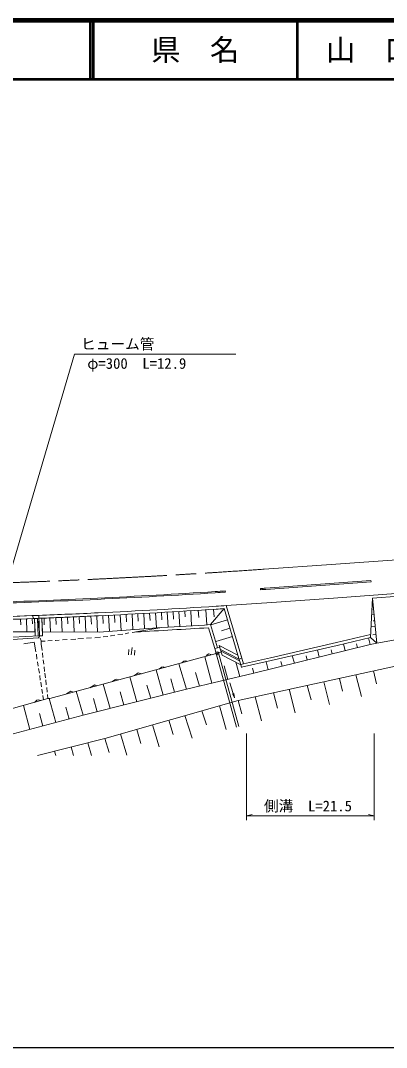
# Model space of a CAD drawing. Units: millimetres, scale not verified. Extents: x 40000 to 680000, y 20000 to 380000.
# Drawn here: x 285881 to 348183, y 205000 to 380000 of the extents above; entities that cross this region are included whole.
import ezdxf
from ezdxf.enums import TextEntityAlignment as Align

# ---------------------------------------------------------------- set-up
doc = ezdxf.new("R2010")
doc.units = ezdxf.units.MM
doc.header["$LTSCALE"] = 1000
doc.header["$PDMODE"] = 32
doc.header["$PDSIZE"] = 500
doc.linetypes.add('CHAIN', pattern=[18.5, 12, -1.5, 3.5, -1.5])
for name, color, linetype, lineweight in [('M-BGD', 7, 'Continuous', 13), ('M-BMK', 2, 'CHAIN', 13), ('M-STR-HTXT', 7, 'Continuous', 13), ('M-TTL', 2, 'Continuous', 140), ('M-TTL-BAND', 7, 'Continuous', 25), ('M-TTL-LINE', 7, 'Continuous', 50)]:
    doc.layers.add(name, color=color, linetype=linetype, lineweight=lineweight)
doc.layers.add('M-TTL-TXT', color=7, linetype='Continuous')
doc.styles.add('ＭＳ ゴシック', font='')
doc.styles.get('ＭＳ ゴシック').set_extended_font_data('MS Gothic')

msp = doc.modelspace()

# ---------------------------------------------------------------- linework, layer by layer
at = {"layer": 'M-BGD'}
for p, q in [((327611, 283269), (345545, 284551)), ((327625, 283070), (345564, 284352)), ((345545, 284551), (345559, 284352)), ((345545, 284551), (345559, 284352)), ((345545, 284551), (345559, 284352)), ((320750, 282598), (320736, 282797)), ((320750, 282598), (320736, 282797)), ((326723, 283206), (326737, 283006)), ((326723, 283206), (326737, 283006)), ((339161, 281588), (364256, 283382)), ((345825, 281563), (350315, 281884)), ((320900, 280303), (323568, 271338)), ((320900, 280303), (323854, 270379)), ((327789, 280775), (339161, 281588)), ((345451, 274852), (345825, 281563)), ((345825, 281563), (346543, 273910)), ((288006, 278091), (287986, 278591)), ((288006, 278091), (287986, 278591)), ((288986, 278629), (289123, 275120)), ((288986, 278629), (289005, 278130)), ((292878, 278288), (292983, 275812)), ((293877, 278330), (293917, 277171)), ((294876, 278374), (294989, 275802)), ((295875, 278418), (295916, 277259)), ((296874, 278464), (296996, 275793)), ((297873, 278510), (297956, 277132)), ((298872, 278557), (299003, 275792)), ((299871, 278604), (299955, 277226)), ((300870, 278653), (301004, 275908)), ((301869, 278702), (301937, 277432)), ((302868, 278752), (303004, 276053)), ((303866, 278803), (303935, 277533)), ((304865, 278855), (305004, 276197)), ((305864, 278908), (305933, 277638)), ((306862, 278962), (307004, 276342)), ((307861, 279016), (307931, 277746)), ((308859, 279071), (309003, 276487)), ((309858, 279127), (309929, 277857)), ((310856, 279184), (311003, 276615)), ((311855, 279242), (311927, 277971)), ((312853, 279300), (313004, 276731)), ((313851, 279359), (313908, 278408)), ((314850, 279419), (315005, 276851)), ((316147, 279499), (316224, 278248)), ((317445, 279580), (317606, 277012)), ((318248, 277052), (320535, 279778)), ((318742, 279662), (318822, 278411)), ((320535, 279778), (322891, 271861)), ((346084, 278808), (345673, 278844)), ((346002, 279680), (345870, 279688)), ((285883, 278012), (285907, 277011)), ((286883, 278049), (286965, 275841)), ((287882, 278086), (287893, 277167)), ((288266, 278101), (288355, 275834)), ((288266, 278101), (288384, 275091)), ((288765, 278120), (288883, 275111)), ((288888, 277636), (288931, 276490)), ((288931, 276490), (288998, 276784)), ((289596, 275828), (289505, 278150)), ((289623, 275140), (289505, 278150)), ((289881, 278164), (289919, 277005)), ((290880, 278205), (290977, 275821)), ((291879, 278246), (291918, 277086)), ((299261, 275782), (309951, 276555)), ((309951, 276555), (305530, 275813)), ((317883, 276528), (318935, 272992)), ((318248, 277052), (319418, 273123)), ((318248, 277052), (319418, 273123)), ((321105, 277861), (318260, 277014)), ((346285, 276669), (345555, 276720)), ((346188, 277701), (345941, 277723)), ((283913, 275855), (288355, 275834)), ((289123, 275120), (284440, 274936)), ((288961, 274784), (284475, 274511)), ((289127, 275027), (288961, 274784)), ((289623, 275140), (289123, 275120)), ((289596, 275828), (299261, 275782)), ((297962, 274798), (297128, 274739)), ((299470, 274908), (298539, 274830)), ((300756, 275028), (299922, 274969)), ((301285, 275141), (301181, 275149)), ((301954, 275243), (301285, 275141)), ((303276, 275411), (302442, 275352)), ((304315, 275631), (303699, 275510)), ((305703, 275825), (304895, 275700)), ((321952, 275015), (319107, 274168)), ((321529, 276438), (320106, 276014)), ((339703, 274004), (345480, 275373)), ((339817, 273517), (345451, 274852)), ((345144, 274780), (345399, 273664)), ((346543, 273910), (345451, 274852)), ((346407, 275369), (345889, 275295)), ((288197, 274074), (286426, 273779)), ((288197, 274074), (288485, 272400)), ((289219, 274732), (289388, 274313)), ((289388, 274313), (289374, 273731)), ((289374, 273731), (289557, 272663)), ((290100, 274230), (289386, 274218)), ((291288, 274329), (290552, 274294)), ((291841, 274379), (291800, 274344)), ((292448, 274396), (291841, 274379)), ((292464, 274433), (292448, 274396)), ((293823, 274504), (293023, 274475)), ((295266, 274600), (294432, 274541)), ((296612, 274675), (295645, 274627)), ((304891, 273185), (304738, 271889)), ((318935, 272992), (319418, 273123)), ((319418, 273123), (319804, 273227)), ((322891, 271861), (319722, 273501)), ((319722, 273501), (319804, 273227)), ((319722, 273501), (320061, 272364)), ((322891, 271861), (319722, 273501)), ((345399, 273664), (325600, 268766)), ((328459, 271404), (339703, 274004)), ((328459, 271404), (339703, 274004)), ((328570, 270916), (339817, 273517)), ((340857, 273764), (341130, 272601)), ((343073, 273764), (343237, 273125)), ((346543, 273910), (345399, 273664)), ((346543, 273910), (350991, 274679)), ((288571, 272010), (288659, 271142)), ((289625, 272242), (289687, 271440)), ((290866, 264479), (319192, 272129)), ((304338, 272815), (304265, 271928)), ((305349, 272700), (305279, 271845)), ((317234, 271596), (318444, 267069)), ((317659, 271905), (317463, 271658)), ((317941, 272051), (317659, 271905)), ((318274, 271989), (317941, 272051)), ((318301, 271889), (318274, 271989)), ((318935, 272992), (319192, 272129)), ((319192, 272129), (318935, 272992)), ((319166, 272123), (322631, 259601)), ((320061, 272364), (319192, 272129)), ((319560, 272229), (323027, 259698)), ((323089, 271195), (319920, 272836)), ((323184, 270876), (320015, 272516)), ((320061, 272364), (320214, 271851)), ((323382, 270210), (320214, 271851)), ((322891, 271861), (323382, 270210)), ((323568, 271338), (323089, 271195)), ((323568, 271338), (323089, 271195)), ((323568, 271338), (323854, 270379)), ((323854, 270379), (328459, 271404)), ((323854, 270379), (328459, 271404)), ((332150, 271744), (332508, 270461)), ((334507, 271760), (334706, 271013)), ((336467, 272742), (336720, 271517)), ((338755, 272754), (338919, 272061)), ((288792, 270716), (288891, 269974)), ((288960, 269554), (289088, 268778)), ((289749, 271052), (289847, 270310)), ((289895, 269891), (289956, 269089)), ((309871, 269813), (309490, 269491)), ((310211, 269886), (309871, 269813)), ((310505, 269760), (310211, 269886)), ((312842, 270396), (314115, 266043)), ((313694, 270815), (313370, 270540)), ((313995, 270875), (313694, 270815)), ((314191, 270830), (313995, 270875)), ((314208, 270767), (314191, 270830)), ((320560, 270055), (321148, 267710)), ((322565, 270633), (323219, 268209)), ((322954, 264136), (354137, 270925)), ((323854, 270379), (323374, 270237)), ((323854, 270379), (323374, 270237)), ((323374, 270237), (323519, 269751)), ((323507, 269790), (328570, 270916)), ((325382, 269625), (325629, 268773)), ((327675, 270717), (328040, 269369)), ((330218, 270756), (330434, 269962)), ((289183, 268387), (289245, 267584)), ((290037, 268763), (290101, 267992)), ((304506, 268144), (305679, 263914)), ((305920, 268814), (305276, 268362)), ((306484, 268686), (305920, 268814)), ((308956, 269356), (310183, 265060)), ((311452, 267827), (312080, 265531)), ((325600, 268766), (314115, 266043)), ((315679, 268914), (316378, 266579)), ((340164, 267903), (340720, 265732)), ((342986, 268498), (343934, 264788)), ((345973, 269159), (346464, 266981)), ((289330, 267258), (289423, 266453)), ((289530, 266030), (289600, 265322)), ((290160, 267636), (290251, 266800)), ((290356, 266344), (290420, 265573)), ((314115, 266043), (296523, 261604)), ((298528, 266790), (297660, 266310)), ((298881, 266639), (298528, 266790)), ((299969, 266932), (301126, 262777)), ((301911, 267655), (301564, 267362)), ((302181, 267738), (301911, 267655)), ((302544, 267626), (302181, 267738)), ((307394, 266726), (308042, 264516)), ((322311, 264592), (321529, 267148)), ((331601, 266037), (332641, 262039)), ((334678, 266700), (335342, 264230)), ((337494, 267306), (338463, 263456)), ((272651, 259422), (290554, 264443)), ((289654, 264999), (289775, 264227)), ((290483, 265122), (290554, 264443)), ((290866, 264479), (290554, 264443)), ((290778, 264469), (291909, 260379)), ((294465, 265725), (293696, 265242)), ((294824, 265546), (294465, 265725)), ((295373, 265693), (296523, 261604)), ((298276, 264479), (298919, 262208)), ((302832, 265603), (303481, 263359)), ((325813, 264756), (326925, 260647)), ((328930, 265428), (329657, 262816)), ((286358, 263281), (287482, 259193)), ((288644, 264179), (288261, 263808)), ((288931, 264236), (288644, 264179)), ((289360, 264112), (288931, 264236)), ((293574, 263017), (294144, 260969)), ((322954, 264136), (300218, 257663)), ((319733, 263216), (320873, 259173)), ((322949, 264135), (323563, 261851)), ((296523, 261604), (275910, 256113)), ((289084, 261888), (289666, 259775)), ((311135, 260771), (311888, 258348)), ((313877, 261552), (315074, 257702)), ((316770, 262371), (317522, 259957)), ((305683, 259205), (306364, 256826)), ((308326, 259960), (309506, 256245)), ((300218, 257663), (288777, 254743)), ((300245, 257671), (300990, 255291)), ((302871, 258419), (303974, 254797)), ((294482, 256211), (294871, 254765)), ((297313, 256934), (297935, 254776)), ((291675, 255485), (291862, 254754))]:
    msp.add_line(p, q, dxfattribs=at)
msp.add_lwpolyline([(321972, 265273), (322311, 264592), (322211, 265346)], dxfattribs=at)
for radius in [50, 10]:
    msp.add_circle((319383, 272181), radius, dxfattribs=at)
for centre, radius, start, end in [((241816, 1483456), 1203250, 272.7233, 273.67823), ((241816, 1483456), 1203450, 272.7233, 273.67823), ((241816, 1483456), 1203250, 273.67823, 273.76069), ((241816, 1483456), 1203250, 273.67823, 273.76069), ((241816, 1483456), 1203450, 273.67823, 273.76069), ((241816, 1483456), 1203450, 273.67823, 273.76069), ((241816, 1483456), 1203250, 274.04639, 274.08881), ((241816, 1483456), 1203250, 274.04639, 274.08881), ((241816, 1483456), 1203450, 274.04639, 274.08881), ((241816, 1483456), 1203450, 274.04639, 274.08881), ((241816, 1483456), 1203250, 271.76837, 272.7233), ((241816, 1483456), 1203450, 271.76837, 272.7233), ((241816, 1483456), 1205750, 272.7233, 273.67823), ((241816, 1483456), 1205750, 272.7233, 273.67823), ((241816, 1483456), 1205750, 273.67823, 273.76069), ((241816, 1483456), 1205750, 273.67823, 273.76069), ((241816, 1483456), 1205750, 273.76069, 274.08881), ((241816, 1483456), 1205750, 271.76837, 272.7233), ((241816, 1483456), 1205750, 271.76837, 272.19449), ((241816, 1483456), 1205750, 272.19449, 272.24201), ((241816, 1483456), 1205750, 272.24201, 272.7233), ((241816, 1483456), 1206250, 272.24201, 272.7233), ((241816, 1483456), 1206250, 272.26576, 272.7233), ((241816, 1483456), 1206250, 272.7233, 273.67823), ((241816, 1483456), 1206250, 272.7233, 273.67823), ((241816, 1483456), 1206250, 273.67823, 273.74173), ((241816, 1483456), 1206250, 273.67823, 273.74173), ((241816, 1483456), 1206250, 271.76837, 272.20686), ((241816, 1483456), 1206250, 271.76837, 272.19451), ((241816, 1483456), 1206250, 272.19451, 272.26576), ((241811, 1483531), 1209398, 273.02012, 273.60629), ((241811, 1483531), 1208898, 273.23121, 273.62515), ((241811, 1483531), 1208898, 273.23121, 273.62515)]:
    msp.add_arc(centre, radius, start, end, dxfattribs=at)
msp.add_point((319383, 272181), dxfattribs=at)
at = {"layer": 'M-BMK'}
for p, q in [((338751, 287324), (358700, 288750)), ((327379, 286511), (338751, 287324))]:
    msp.add_line(p, q, dxfattribs=at)
for start, end in [(272.7233, 273.67823), (273.67823, 274.08881), (271.76837, 272.7233)]:
    msp.add_arc((241816, 1483456), 1200000, start, end, dxfattribs=at)
at = {"layer": 'M-STR-HTXT'}
for p, q in [((295064, 323143), (283929, 285272)), ((295064, 323143), (322564, 323143)), ((324339, 258529), (324339, 243726)), ((346114, 258529), (346114, 243726)), ((324339, 244463), (325339, 244713)), ((324339, 244463), (346114, 244463)), ((346114, 244463), (345108, 244685))]:
    msp.add_line(p, q, dxfattribs=at)
at = {"layer": 'M-TTL'}
msp.add_line((680000, 380000), (40000, 380000), dxfattribs=at)
at = {"layer": 'M-TTL-BAND'}
msp.add_line((40000, 205000), (579000, 205000), dxfattribs=at)
at = {"layer": 'M-TTL-LINE'}
for p, q in [((297750, 380000), (297750, 370000)), ((298250, 380000), (298250, 370000)), ((333000, 380000), (333000, 370000)), ((40000, 370000), (680000, 370000))]:
    msp.add_line(p, q, dxfattribs=at)

# ---------------------------------------------------------------- texts
at = {"layer": 'M-STR-HTXT', "style": 'ＭＳ ゴシック'}
for s, p in [('ヒューム管', (296179, 323405)), ('φ=300  L=12.9', (297245, 320099)), ('側溝\u3000L=21.5', (327329, 244687))]:
    msp.add_text(s, height=1833, dxfattribs=at).set_placement(p, align=Align.BOTTOM_LEFT)
at = {"layer": 'M-TTL-TXT', "style": 'ＭＳ ゴシック'}
for s, p in [('県\u3000名', (315625, 375000)), ('山\u3000口\u3000県', (350375, 375000))]:
    msp.add_text(s, height=3666, dxfattribs=at).set_placement(p, align=Align.MIDDLE_CENTER)

doc.saveas('drawing.dxf')
